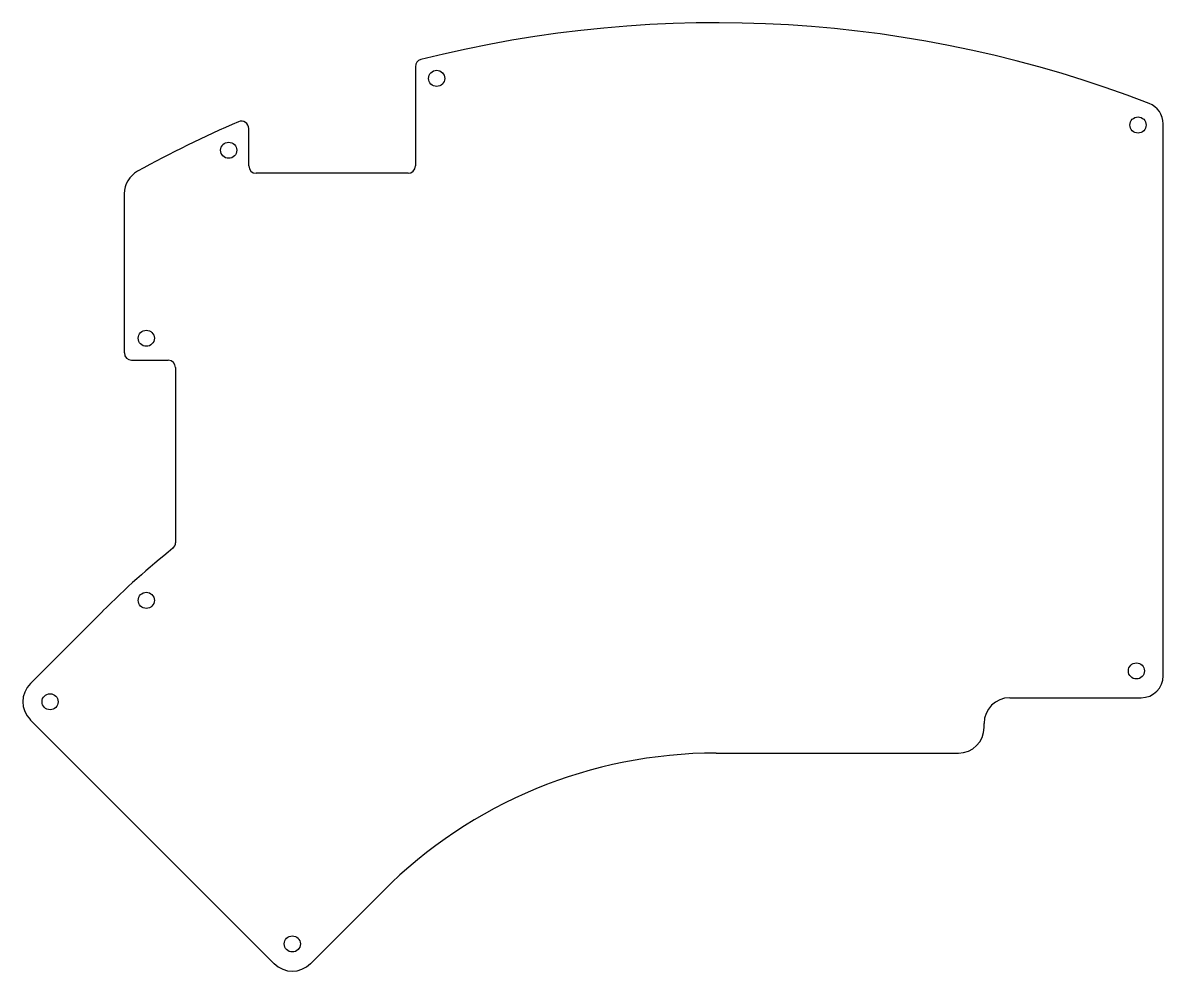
# Model space of a CAD drawing. Header units: millimetres. Extents: x -140 to 16, y -55 to 75.
import ezdxf

# ---------------------------------------------------------------- set-up
doc = ezdxf.new("R2010")
doc.units = ezdxf.units.MM
doc.header["$MEASUREMENT"] = 0
doc.layers.add('Base', color=18, linetype='Continuous', true_color=0x000000)

msp = doc.modelspace()

# ---------------------------------------------------------------- linework, layer by layer
at = {"layer": 'Base'}
for p, q in [((-86.48, 68.66), (-86.48, 55.11)), ((-109.22, 55.11), (-109.22, 60.22)), ((-87.48, 54.11), (-108.22, 54.11)), ((-126.23, 51.31), (-126.23, 29.57)), ((-125.22, 28.57), (-120.23, 28.57)), ((-119.23, 27.57), (-119.23, 3.65)), ((-129.14, -5.69), (-139.06, -15.61)), ((-5.31, -17.53), (12.65, -17.53)), ((-139.06, -20.55), (-105.75, -53.86)), ((-8.81, -21.59), (-8.81, -21.03)), ((-45.39, -25.09), (-12.31, -25.09)), ((-100.81, -53.86), (-90.89, -43.94))]:
    msp.add_line(p, q, dxfattribs=at)
for points in [[(15.65, 26.2), (15.65, 60.85)], [(15.65, -14.53), (15.65, 26.2)]]:
    msp.add_lwpolyline(points, dxfattribs=at)
at = {"layer": 'Base', "color": 0, "linetype": 'ByBlock', "lineweight": -2}
for centre in [(-83.57, 67.07), (12.21, 60.7), (-111.97, 57.25), (-123.22, 31.57), (-123.22, -4.23), (11.99, -13.87), (-136.36, -18.08), (-103.28, -51.16)]:
    msp.add_circle(centre, 1.1, dxfattribs=at)
at = {"layer": 'Base'}
for centre, radius, start, end in [((-45.39, -89.44), 164.11, 68.8854, 104.2283), ((-85.48, 68.66), 1, 104.2283, 180), ((12.65, 60.85), 3, 0.0001, 68.8853), ((-45.39, -89.44), 164.11, 113.4237, 118.7864), ((-110.22, 60.22), 1, 0, 113.4237), ((-108.22, 55.11), 1, 180, 270), ((-87.48, 55.11), 1, 270, 360), ((-122.73, 51.31), 3.5, 118.7864, 180), ((-125.22, 29.57), 1, 180, 270), ((-120.23, 27.57), 1, 0, 90), ((-120.23, 3.65), 1, 308.7948, 360), ((-45.39, -89.44), 118.45, 128.7948, 135), ((12.65, -14.53), 3, 270, 0), ((-136.58, -18.08), 3.5, 135, 225), ((-5.31, -21.03), 3.5, 90, 180), ((-12.31, -21.59), 3.5, 270, 360), ((-45.39, -89.44), 64.35, 90, 135), ((-103.28, -51.38), 3.5, 225, 315)]:
    msp.add_arc(centre, radius, start, end, dxfattribs=at)

doc.saveas('drawing.dxf')
